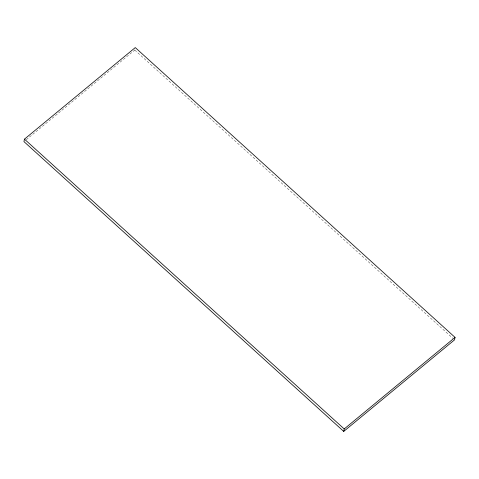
<?xml version="1.0" encoding="UTF-8"?>
<svg xmlns="http://www.w3.org/2000/svg" width="479" height="479" viewBox="0 0 479 479"><rect width="100%" height="100%" fill="white"/><g stroke="black" fill="none" stroke-linecap="round" stroke-linejoin="round"><path stroke-width="0.36" stroke-dasharray="2.4 1.8" d="M26.249 139.712L134.773 50.05L135.018 48.822M134.773 50.05L452.889 338.348"/><path stroke-width="0.72" d="M24.447 139.15L23.95 141.61L343.73 431.411L454.553 339.851L455.05 337.39L135.27 47.589L24.447 139.15L344.227 428.95L343.73 431.411M344.227 428.95L455.05 337.39"/></g></svg>
